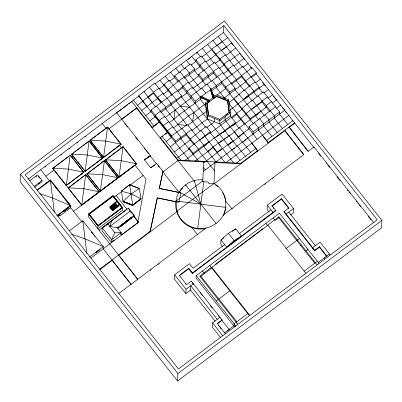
<?xml version="1.0" encoding="UTF-8"?>
<svg xmlns="http://www.w3.org/2000/svg" width="402" height="402" viewBox="0 0 402 402"><rect width="100%" height="100%" fill="white"/><g stroke="black" fill="none" stroke-linecap="round" stroke-linejoin="round"><path stroke-width="0.6" d="M20.437 174.166L20.1 181.639L177.563 381.011L381.563 227.833L381.9 220.361L224.437 20.989L20.437 174.166L177.9 373.543L177.563 381.011M40.15 178.423L38.341 176.222M29.748 180.724L37.582 174.845L42.039 180.488L41.984 181.694L34.642 187.206M52.717 168.433L70.255 155.092L83.772 172.403L66.245 185.563L52.717 168.433L68.742 156.403M58.245 190.508L54.582 185.488M36.964 189.94L50.376 179.87L70.822 205.759L70.732 207.759L59.893 215.894L59.938 214.869L57.953 216.356M66.245 185.563L70.255 155.092L83.772 172.403M68.174 188.01L85.711 174.669L99.239 191.799L81.706 205.136L68.174 188.01L85.711 174.669L81.706 205.136M68.561 207.904L63.782 211.497L68.561 207.904L68.255 207.517L67.3 208.236M71.551 154.293L89.083 140.951L102.605 158.262L85.078 171.423L71.551 154.293L73.551 152.79M81.867 204.191L81.827 205.12L52.727 168.252L68.305 169.101L83.782 172.222L66.255 185.382M85.078 171.423L89.083 140.951L102.605 158.262M86.892 173.955L104.425 160.614L117.952 177.744L100.42 191.086L86.892 173.955L104.425 160.614L100.42 191.086M88.385 213.97L97.993 226.135L97.872 228.763L122.58 210.211L122.695 207.588L113.088 195.417L88.385 213.97L88.264 216.593L137.755 279.259M92.822 219.07L89.088 214.06L112.997 196.106L121.992 207.497L119.585 209.563M91.54 232.532L91.566 232.009L95.023 236.386M103.57 157.539L107.575 127.067L121.102 144.197L103.57 157.539L90.048 140.228L107.575 127.067L113.751 135.082M105.5 159.986L123.032 146.645L136.554 163.951L119.027 177.111L105.5 159.986L106.5 159.232M105.691 201.849L105.701 201.583M106.088 201.553L105.791 200.899M107.781 184.96L107.746 185.659L107.44 185.272M109.238 183.87L109.203 184.563L108.897 184.176M112.364 210.301L117.711 206.291L115.329 203.271L110.6 207.703L112.635 210.427M112.51 196.729L112.213 196.075M116.605 113.299L116.625 112.751L150.323 155.408L150.298 155.961L156.579 163.915L156.604 163.368L150.67 167.82L144.388 159.865L150.323 155.408M121.982 207.764L112.997 196.106M113.354 196.839L113.761 196.276M112.5 241.848L112.218 240.909M111.987 259.993L131.122 284.415L103.183 248.843L103.284 246.637L82.832 220.748L69.42 230.818M114.696 212.975L114.686 213.241L116.987 211.512M113.917 204.548L116.294 207.698L113.912 204.683M116.937 201.09L109.625 206.834L112.671 210.688L118.871 206.035L118.022 204.96L119.118 204.136L119.098 204.588M116.299 207.563L116.962 206.955L114.58 203.94M117.289 201.543L109.982 207.286M119.027 177.111L123.032 146.645L136.554 163.951M121.741 119.223L136.826 107.897L108.811 128.931M117.922 210.553L117.912 210.819L118.294 210.276M119.66 204.824L120.072 204.261M119.967 205.211L120.379 204.648M121.364 208.226L121.374 207.96M120.545 232.994L120.484 234.366L121.092 233.909L121.158 232.537L117.128 227.437M121.399 225.633L121.424 225.105L125.625 221.954L125.6 222.477L121.399 225.633L121.092 225.241L125.293 222.09L125.6 222.477M122.977 201.357L131.243 193.849L139.414 188.437L140.991 198.719L132.776 205.115L122.977 201.357L121.399 191.076L129.615 184.679L139.409 188.563L129.605 184.809L121.389 191.201L131.243 193.849L140.991 198.719M139.66 200.015L132.494 205.593L123.942 202.317L123.997 201.131M127.178 221.291L126.896 220.381L127.178 221.291L131.379 218.14L131.404 217.613L127.203 220.768M129.605 184.809L132.776 205.115M189.684 160.649L138.74 96.143L138.765 95.591L154.69 83.103L171.071 103.269L170.996 104.922L179.202 114.726L187.015 125.158M133.695 216.562L133.74 215.578M134.077 216.653L134.137 215.281L128.434 208.055L102.178 227.773L102.048 230.683L111.475 242.617L111.605 239.708L114.786 232.673L108.068 224.17L102.178 227.773L111.605 239.708L121.158 232.537L114.786 232.673M90.767 258.169L137.73 222.904L137.801 221.366M144.042 92.164L144.067 91.616L152.217 102.525M153.479 92.264L148.157 96.792L148.132 97.344L153.428 93.364L153.479 92.264L158.775 88.284M188.176 82.174C176.247 92.048 163.393 100.626 151.087 110.027L151.011 111.681L145.71 115.66M152.162 127.313L152.137 127.866L159.192 122.037L152.162 127.313L131.71 101.425M149.8 120.836L155.102 116.856L155.177 115.203L171.071 103.269L181.644 95.862L169.373 80.325L164.076 84.304L164.026 85.41L159.207 89.023M156.604 163.368L162.931 171.378L159.287 188.407L180.865 192.844L178.84 202.301L157.267 197.864L150.077 231.924L157.277 198.251M162.865 93.465L157.569 97.44L157.519 98.545L141.625 110.48M159.227 121.208L159.267 120.384L164.564 116.404M157.267 197.864L176.438 201.955M160.318 138.223L160.343 137.67L167.373 132.394L165.021 134.338M159.287 188.407L179.031 192.468M163.318 126.389L163.358 125.56L168.654 121.585M162.931 171.378L159.373 188.458M167.408 131.565L167.448 130.74L172.744 126.761M166.162 141.549L171.458 137.574L171.533 135.916L187.407 124.535L203.764 145.248L203.719 146.348L216.07 161.991M205.854 84.933L194.608 70.692L194.684 69.038L190.593 63.863L174.699 75.797L174.624 77.45L169.805 81.068M175.548 142.75L175.624 141.097L151.087 110.027M175.87 201.839L175.88 201.698C177.187 188.633 189.87 178.568 202.854 179.835M182.89 187.865L180.443 190.402L179.237 192.603L162.905 171.93L177.991 160.604L178.016 160.051L160.343 137.67M181.644 95.862L181.593 96.967L205.452 127.173M240.059 160.308L182.804 87.807L182.88 86.154M224.628 244.607L193.06 268.305L189.402 263.672L174.614 274.772L174.418 279.109L185.83 293.56L190.493 290.058L190.694 285.721L217.246 319.344M179.237 192.603L179.257 192.05L200.854 204.181L194.342 180.724L194.317 181.277L136.318 107.836M179.307 275.375L179.282 275.923L188.769 268.797L188.794 268.25L179.307 275.375L186.634 284.646L191.377 281.083L222.02 319.886L221.994 320.434L217.251 323.997M193.955 144.68L186.146 134.796L186.196 133.69L191.498 129.71M185.543 185.377L185.568 184.83L216.14 223.537M174.342 151.906L190.236 139.971L190.287 138.871L206.211 126.384L210.296 131.56L189.081 148.026L189.03 149.127L176.699 158.388M229.748 93.807L229.823 92.153L201.191 55.903L195.895 59.883L195.819 61.536L191 65.154M185.83 293.56L186.025 289.224L174.614 274.772M195.07 103.344L195.171 101.138L174.699 75.797M193.121 154.308L193.171 153.207L189.081 148.026M239.135 95.008L235.044 89.827L235.12 88.174L214.668 62.28L198.774 74.219L198.699 75.872L188.583 83.465M175.88 201.698L176.086 208.09L177.98 214.211A25.1 24.487 2.6 0 0 191.985 227.075L191.96 227.622L197.643 234.823L197.668 234.271M191.352 281.636L191.377 281.083M281.495 198.643L281.47 199.191L288.797 208.467L288.822 207.914L281.495 198.643L272.008 205.769L275.671 210.402L275.646 210.955L192.432 273.435L192.457 272.883L188.794 268.25M209.713 101.6L208.854 100.053L200.995 96.028L200.332 96.525L200.372 99.364L205.558 105.932L207.342 118.881L219.723 123.871L228.974 136.167L234.276 132.188L234.301 131.635L257.903 113.912M202.789 81.048L202.864 79.395L198.774 74.219M195.081 271.445L195.106 270.898M197.638 228.934L203.814 181.784M319.087 263.436L279.415 213.201L196.201 275.682L196.096 278.073L234.064 326.148L234.17 323.756L247.738 313.57M205.558 105.932L205.703 102.731L212.97 97.706L210.266 89.068L210.929 88.571L213.633 97.209L213.648 96.766L212.829 97.073L212.97 97.706L213.688 98.616L212.99 97.264L216.301 94.777L228.683 99.766L230.467 112.716L230.321 115.912L235.507 122.479L235.456 123.58L239.205 128.328M203.794 161.534L202.759 181.729L208.372 182.016L208.311 183.191L213.879 183.644M206.457 108.208L206.311 111.404L187.84 125.273M206.965 103.244L208.548 115.314L206.965 103.244L209.733 101.158M205.703 102.731L207.487 115.681L207.342 118.881L191.93 130.454M179.995 71.817L200.472 97.158L208.331 101.183L208.191 100.55L200.332 96.525M209.055 102.098L208.352 100.746M222.311 41.642L211.738 49.049L211.713 49.602L201.598 57.195M213.758 52.19L213.784 51.637M210.296 131.56L210.226 133.213L242.014 109.344L242.064 108.238L263.285 91.777L279.671 111.937L279.571 114.143L287.752 124.499M216.733 77.33L213.387 73.094L213.462 71.44M214.351 98.118L213.648 96.766M224.864 162.443L213.105 147.549L213.13 147.001L218.427 143.022L225.14 138.66M214.638 118.565L214.492 121.761L206.613 127.675M206.945 103.681L216.462 96.535L216.482 96.093L227.602 100.575L229.185 112.645L227.602 100.575M223.291 215.291L224.311 213.442L225.808 207.221L225.628 200.276A25.1 24.487 2.6 0 0 215.502 184.327L213.884 183.478L213.859 184.031L285.269 130.409M215.025 162.106L213.919 183.644M305.892 273.31L267.928 225.236L211.849 267.345L211.814 268.084L200.236 276.782M217.196 152.73L217.221 152.177L204.95 136.64L205 135.539L200.91 130.359M251.778 68.265L223.522 32.487L223.834 25.567L25.135 174.769L178.503 368.961L377.207 219.763L223.834 25.567M219.668 119.796L219.688 119.354L229.205 112.208M230.467 112.716L219.869 120.67L219.723 123.871L230.321 115.912L230.155 114.696M253.602 124.017L221.567 83.45L221.643 81.797M219.949 317.846L219.974 317.294L212.583 322.846L212.382 327.183L220.371 337.298M199.678 140.072L210.251 132.665L233.662 162.89M225.17 116.696L225.025 119.891L242.456 142.544L242.481 141.991L250.657 152.348M228.587 101.897L228.683 99.766M232.075 208.442L232.049 208.99L225.602 200.829L225.628 200.276M225.643 207.904L225.668 207.352L176.046 201.01L202.799 180.92M228.974 136.167L228.999 135.615L218.402 143.574M255.079 81.968L244.481 89.927L233.858 98.435L233.833 98.987L229.019 102.6M236.813 146.092L228.999 135.615M244.476 124.308L236.667 114.424L236.718 113.324M231.391 244.185L231.416 243.632M229.341 329.158L229.316 329.71L221.311 319.57M234.301 131.635L238.391 136.816L238.366 137.363L243.687 132.836M234.064 241.642L234.115 240.542L228.406 233.316L220.964 239.969L220.768 244.305L222.597 246.627M249.361 86.581L241.552 76.692L241.602 75.591M236.688 240.205L236.713 239.652M239.597 127.655L257.702 150.579L240.818 163.257L240.793 163.805L214.678 162.473M252.24 100.917L248.521 96.209L248.572 95.103L244.481 89.927M275.581 106.761L249.089 126.65L248.989 128.856L238.391 136.816M250.195 119.701L250.245 118.595L242.064 108.238M253.079 134.037L253.175 131.831L249.089 126.65M297.48 137.861L289.063 127.032L308.208 151.273L313.937 146.971L313.912 147.519L256.24 73.913L256.29 72.812L252.2 67.631L236.306 79.571L225.733 86.973L225.658 88.631L216.985 95.138M258.561 119.605L255.496 115.721L255.546 114.62L239.16 94.455M201.136 96.661L242.813 66.436L259.169 87.149L259.119 88.249L262.531 92.566M257.702 150.579L257.677 151.132L251.868 143.192M269.526 111.53L262.029 102.033L262.079 100.932L257.989 95.751M264.315 219.462L264.34 218.909M254.386 122.675L258.476 127.851L258.375 130.057L268.3 142.62L268.275 143.172L262.466 135.238M290.47 214.99L293.319 212.854L293.515 208.517L282.098 194.065L267.315 205.166L267.119 209.502L268.948 211.824M272.008 205.769L271.983 206.316L281.47 199.191M272.993 212.944L273.018 212.392L267.315 205.166M288.822 207.914L284.078 211.477L284.053 212.03L314.696 250.828L319.439 247.265L319.464 246.717L314.721 250.28L314.696 250.828M286.098 214.618L286.118 214.065L293.515 208.517M303.756 154.614L284.611 130.374L303.756 154.614L223.06 215.206M312.65 248.24L312.676 247.687L320.067 242.135L330.117 254.863M326.54 163.508L326.565 162.961M169.061 122.876L173.88 119.258L175.086 110.103M200.151 131.152L192.653 121.66L193.864 112.5L205.904 103.46M137.73 222.904L146.006 179.041L135.047 165.162L73.556 211.331M176.021 201.563L176.061 208.638L177.955 214.763A25.1 24.487 2.6 0 0 191.96 227.622L198.342 229.095L204.889 228.909M225.834 206.668C224.416 222.427 206.522 232.788 191.985 227.075M128.434 208.055L129.931 211.382L134.137 215.281L117.434 227.823L109.867 226.447L111.731 220.603L112.037 220.989M108.068 224.17L111.731 220.603M173.88 119.258L179.202 114.726L202.296 97.917M173.151 128.052L188.588 115.927L193.864 112.5M203.719 146.348L214.336 137.841L224.884 130.987M267.375 96.952L246.155 113.419L246.104 114.52L240.808 118.5L240.758 119.605L232.085 126.112M207.804 151.529L213.13 147.001M255.496 115.721L266.119 107.213L266.189 105.56L262.079 100.932M243.783 141.414L246.004 139.524M246.888 138.77L247.778 138.017M161.725 137.057L162.669 136.278M140.996 198.588L132.781 204.985L122.982 201.226M28.296 179.076L138.74 96.143M155.117 83.847L223.522 32.487M117.59 112.253L121.484 109.329M122.454 108.6L127.811 104.58M128.781 103.852L131.7 101.656M44.863 167.167L45.863 166.413M52.888 161.142L53.893 160.388M60.918 155.112L61.918 154.358M68.943 149.087L69.948 148.333M76.968 143.057L77.973 142.308M84.998 137.032L85.998 136.278M188.377 59.406L190.382 57.898M196.402 53.381L197.407 52.627M35.617 176.815L36.617 176.061M74.556 152.036L81.566 146.775M82.566 146.021L88.576 141.509M90.54 140.032L96.048 135.896M97.053 135.147L107.565 127.248M148.157 96.792L137.534 105.299M218.457 44.537L219.422 43.813M220.386 43.089L227.612 37.662M45.828 176.222L54.099 170.011M71.461 156.971L72.933 155.87M90.123 142.961L91.42 141.986M34.205 186.367L42.039 180.488M38.562 183.749L39.562 182.995M194.684 69.038L178.789 80.978L168.167 89.485L168.116 90.586L163.297 94.204M205.281 61.084L199.985 65.059L199.91 66.717L184.493 78.29M206.171 62.014L215.804 54.778L215.829 54.23L211.738 49.049M221.105 50.803L231.698 42.843M44.054 184.825L47.185 182.478M37.466 190.176L50.285 180.553L70.119 205.673L56.798 215.673M257.23 96.545L253.823 92.229L253.873 91.128L225.241 54.878L219.944 58.853L219.894 59.958L215.075 63.576M177.985 91.425L182.804 87.807M225.673 55.617L235.788 48.024M192.267 87.355L186.97 91.334L186.895 92.988L160.88 112.52M202.864 79.395L218.758 67.461M229.331 60.054L224.035 64.034L223.984 65.134L219.165 68.752M192.674 88.646L213.387 73.094M229.763 60.797L239.878 53.2M85.088 171.242L102.61 158.081L87.139 154.961L71.556 154.112L85.199 171.408M103.575 157.358L121.102 144.197L105.625 141.077L90.048 140.228L103.691 157.524M107.5 158.478L121.022 148.328M122.022 147.574L123.027 146.825M222.849 72.641L191.081 95.957L190.985 98.163L164.971 117.696M233.421 65.235L228.125 69.214L228.075 70.315L223.256 73.933M233.853 65.973L243.969 58.38M195.171 101.138L200.472 97.158M65.596 200.126L65.993 199.824L69.214 203.904M211.452 91.048L221.567 83.45M243.24 67.174L248.059 63.556M231.436 84.289L241.552 76.692M213.708 98.178L216.482 96.093M63.953 210.748L64.908 210.03M57.119 216.05L70.822 205.759L52.682 198.045L39.763 193.618M229.823 92.153L235.12 88.174M256.29 72.812L245.692 80.767L245.642 81.872L223.572 98.445M81.712 204.955L99.239 191.799L83.762 188.679L68.184 187.829M100.425 190.905L117.952 177.744L102.48 174.624L86.897 173.775L100.54 191.071M119.037 176.93L136.564 163.775L121.087 160.654L105.505 159.805L119.148 177.096M251.421 77.531L256.24 73.913M147.328 158.192L150.298 155.961L144.388 159.865M175.624 141.097L186.196 133.69M170.252 146.73L186.146 134.796M236.245 97.178L237.21 96.455M255.511 82.711L260.33 79.093M89.073 214.326L112.987 196.372M259.169 87.149L248.572 95.103L243.25 99.636L248.521 96.209M248.547 95.656L229.567 110.439M244.667 99.103L264.421 84.269M113.887 197.352L121.675 191.508M130.158 185.136L143.132 175.398M225.678 115.279L227.683 113.776M263.692 93.068L268.511 89.45M231.848 118.042L236.667 114.424M118.474 205.528L119.57 204.708M116.962 206.955L117.706 206.402L115.324 203.382M193.171 153.207L203.764 145.248L209.04 141.821M262.029 102.033L251.456 109.439M121.992 207.497L98.083 225.452L89.088 214.06M98.56 225.346L101.002 223.512M103.445 221.678L107.354 218.743M108.334 218.01L112.243 215.075M113.218 214.341L114.198 213.608M184.995 160.408L206.125 144.544M215.758 137.308L235.507 122.479M267.782 98.244L272.601 94.631M97.993 226.135L122.695 207.588M222.477 132.796L230.185 127.007L235.456 123.58M99.038 230.23L126.957 209.266L116.188 195.628M271.491 101.58L266.189 105.56L274.37 115.917L274.27 118.123L282.45 128.479M250.245 118.595L260.818 111.193M195.282 160.931L213.105 147.549M272.355 103.063L276.687 99.807M109.867 226.447L129.931 211.382M217.221 152.177L222.517 148.197M203.729 162.84L233.09 140.795M276.445 108.238L280.777 104.987M126.871 220.904L131.072 217.753L131.379 218.14M228.251 144.961L240.773 135.559M117.881 228.436L134.097 216.261L138.454 222.19L121.746 234.738L121.092 233.909M120.339 226.969L122.806 225.115M125.278 223.261L126.268 222.517M109.927 237.577L110.324 237.28M253.175 131.831L279.671 111.937M203.286 171.423L215 162.629M215.859 161.981L284.867 110.163M89.375 257.084L103.284 246.637L85.144 238.924L71.636 234.291M112.525 241.295L113.851 240.301L113.826 240.853L113.52 240.466M226.145 162.508L288.958 115.344M236.431 163.031L255.958 148.373M266.556 140.414L293.048 120.52M99.57 269.315L150.102 231.371M213.884 183.478L177.031 211.15L177.006 211.703L118.57 255.582M268.3 142.62L294.792 122.731M100.068 269.476L112.57 260.089M288.767 127.786L294.767 123.278M118.716 293.555L205.95 228.055M150.182 270.461L151.182 269.712M158.177 264.456L159.177 263.707M264.692 184.478L265.697 183.724M272.727 178.443L273.732 177.689M223.919 237.748L220.964 239.969L226.673 247.195L234.115 240.542L241.456 236.095L235.753 228.869L228.406 233.316M232.301 231.457L235.753 228.869M239.411 233.502L270.973 209.804M192.457 272.883L275.671 210.402M211.306 267.436L199.724 276.134L237.863 324.424M263.079 228.562L215.608 264.209L216.12 264.858M278.812 217.778L275.169 220.512L273.129 217.924M186.025 289.224L193.422 283.671L193.397 284.224L192.372 282.928M216.211 301.018L229.778 290.827M285.852 248.722L299.42 238.532M300.716 245.516L301.379 245.019M306.028 250.903L308.012 249.411M222.02 319.886L217.276 323.444L225.622 334.012M304.309 271.089L317.384 261.275M224.597 332.72L234.085 325.595L235.11 326.891M318.299 262.365L329.439 253.999M227.421 331.132L228.371 330.419M324.263 258.416L325.263 257.667M177.9 373.543L381.9 220.361M150.67 167.82L154.609 165.217M226.401 46.823L215.829 54.23L219.944 58.853L236.306 79.571L236.255 80.671L244.094 90.596M226.1 138.037L227.537 137.102M227.793 144.77L233.065 141.343M231.884 149.951L234.758 148.082M118.66 145.871L119.585 145.589L121.716 148.278M80.681 165.689L81.194 165.534M99.711 159.895L101.098 159.468M61.853 179.83L62.36 179.674M80.877 174.036L82.264 173.614M178.016 160.051L240.818 163.257M177.991 160.604L204.105 161.936M164.076 84.304L176.347 99.842L176.297 100.942L180.387 106.123L189.774 107.324M177.965 124.434L186.769 125.56M216.462 96.535L227.582 101.018M208.568 114.871L219.688 119.354M207.487 115.681L219.869 120.67M155.102 116.856L157.182 118.62M225.241 54.878L217.04 45.069M180.387 106.123L188.588 115.927L192.653 121.66M157.569 97.44L165.775 107.249L165.699 108.902L181.719 129.183M313.937 146.971L373.795 222.758M231.24 42.848L233.567 45.788M240.15 54.124L240.924 55.109M241.702 56.089L242.476 57.069M243.25 58.049L244.411 59.521M250.612 67.37L251.386 68.35M262.617 82.571L265.33 86.008M273.46 96.304L274.239 97.284M275.013 98.269L276.174 99.736M282.37 107.585L283.149 108.565M283.923 109.545L284.696 110.53M285.47 111.51L286.631 112.982M318.505 153.333L320.801 156.242M327.7 164.981L329.635 167.433M336.992 176.744L340.092 180.664M347.444 189.98L348.217 190.96M348.991 191.94L350.544 193.9M356.348 201.251L357.122 202.231M357.896 203.216L358.669 204.196M359.448 205.176L360.609 206.643M368.348 216.447L371.061 219.879M218.221 36.466L242.421 67.104M298.244 138.831L308.203 151.438M212.924 40.441L217.015 45.622M264.983 114.716L269.074 119.896L268.973 122.097L277.154 132.459M252.662 100.284L264.164 115.429M207.623 44.421L231.793 75.023M259.682 118.696L263.772 123.871L263.672 126.077L271.852 136.434M202.327 48.401L213.914 63.074M233.858 98.435L242.039 108.791M197.025 52.381L200.437 56.697M195.895 59.883L208.161 75.42L208.085 77.073L211.432 81.31M212.251 80.596L216.341 85.777L216.266 87.43L225.13 98.651M191.729 56.355L203.256 70.953M228.879 103.394L257.164 139.213M206.98 84.023L211.07 89.204L213.633 97.209M186.427 60.335L189.839 64.652M211.99 92.701L214.718 96.153M201.678 88.003L205.769 93.179M185.297 67.837L189.387 73.018L189.312 74.671L200.558 88.912M181.131 64.315L184.88 69.064M319.464 246.717L326.786 255.989L326.761 256.541L319.439 247.265M175.83 68.295L179.242 72.611M237.18 145.971L245.361 156.328M230.833 138.519L231.577 139.459M288.772 212.075L315.324 245.697M284.078 211.477L314.721 250.28M170.533 72.275L177.97 81.686M273.084 207.708L273.812 208.638M317.098 264.923L278.963 216.633L267.38 225.331L265.848 223.391M278.3 217.13L314.736 263.265M165.237 76.249L168.986 80.998M219.145 144.514L219.889 145.454M159.936 80.229L171.835 95.294M149.388 87.083L161.287 102.148M182.106 128.514L198.467 149.227L198.417 150.328L214.779 171.041M153.428 93.364L160.926 102.862M156.383 106.048L180.925 137.117L180.85 138.77L198.477 161.096M148.469 97.776L149.152 98.641M150.177 99.932L155.629 106.837M203.342 167.252L205.387 169.845M155.137 116.032L171.498 136.745M138.765 95.591L146.921 106.5M133.444 100.123L153.891 126.017M162.071 136.373L180.89 160.197M124.736 123.6L125.509 124.58M126.283 125.56L127.449 127.032M135.58 137.328L137.901 140.268M144.489 148.604L145.263 149.589M146.037 150.569L146.81 151.549M147.584 152.529L148.745 154.001M158.066 165.805L159.187 167.217M114.525 136.057L121.092 144.378M102.203 123.58L106.223 128.665M211.849 267.345L249.818 315.414M209.769 265.496L249.441 315.726M127.504 170.202L127.816 170.594M126.047 171.297L126.359 171.684M202.492 270.963L204.538 273.551M200.899 276.285L236.818 321.766M196.201 275.682L236.215 326.349M104.801 161.287L117.947 177.925M188.769 268.797L192.432 273.435M199.94 292.51L200.709 293.48M201.477 294.455L202.246 295.43M210.326 305.666L212.251 308.103M218.025 315.409L218.794 316.384M134.449 217.125L138.454 222.19M185.066 283.244L185.835 284.219M190.493 290.058L215.125 321.243M218.407 325.464L219.175 326.439M219.949 327.414L221.105 328.876M212.583 322.846L222.854 335.851M128.127 219.959L128.434 220.351M114.575 204.05L116.957 207.07M113.253 205.176L115.635 208.196M113.248 205.316L115.63 208.331M112.59 205.809L114.972 208.824M112.585 205.945L114.625 208.532M111.927 206.442L113.967 209.025M111.922 206.578L113.962 209.166M111.264 207.07L113.645 210.09M85.701 174.85L87.636 177.297M88.41 178.272L98.073 190.508M111.253 207.211L113.64 210.226M110.6 207.703L112.64 210.291M110.324 208.176L111.007 209.035M112.525 220L112.831 220.391M117.927 226.839L118.233 227.225M111.118 221.06L111.424 221.447M110.716 221.361L111.022 221.748M90.184 198.226L90.49 198.618M106.952 224.185L107.259 224.572M102.575 227.472L102.882 227.859M93.576 220.02L97.696 225.241M119.751 256.652L137.363 278.953M40.718 169.75L49.541 180.925M70.732 207.759L81.968 221.984M59.677 213.512L59.983 213.899M59.586 215.507L59.893 215.894M57.692 215.005L57.999 215.392M121.097 233.848L121.746 234.738M169.453 134.157L171.458 137.574M212.97 97.706L210.266 89.068M210.929 88.571L211.07 89.204M208.995 100.686L208.854 100.053L208.191 100.55L208.331 101.183M123.761 201.136L123.942 202.317M82.832 220.748L86.827 253.662M50.376 179.87L54.295 212.171M215.477 184.88A25.1 24.487 2.6 0 1 217.789 186.719M222.623 192.628A25.1 24.487 2.6 0 1 223.19 193.658M223.708 194.704A25.1 24.487 2.6 0 1 225.602 200.829M95.601 252.592L95.586 252.938L99.374 250.094L99.389 249.748L95.601 252.592"/></g></svg>
